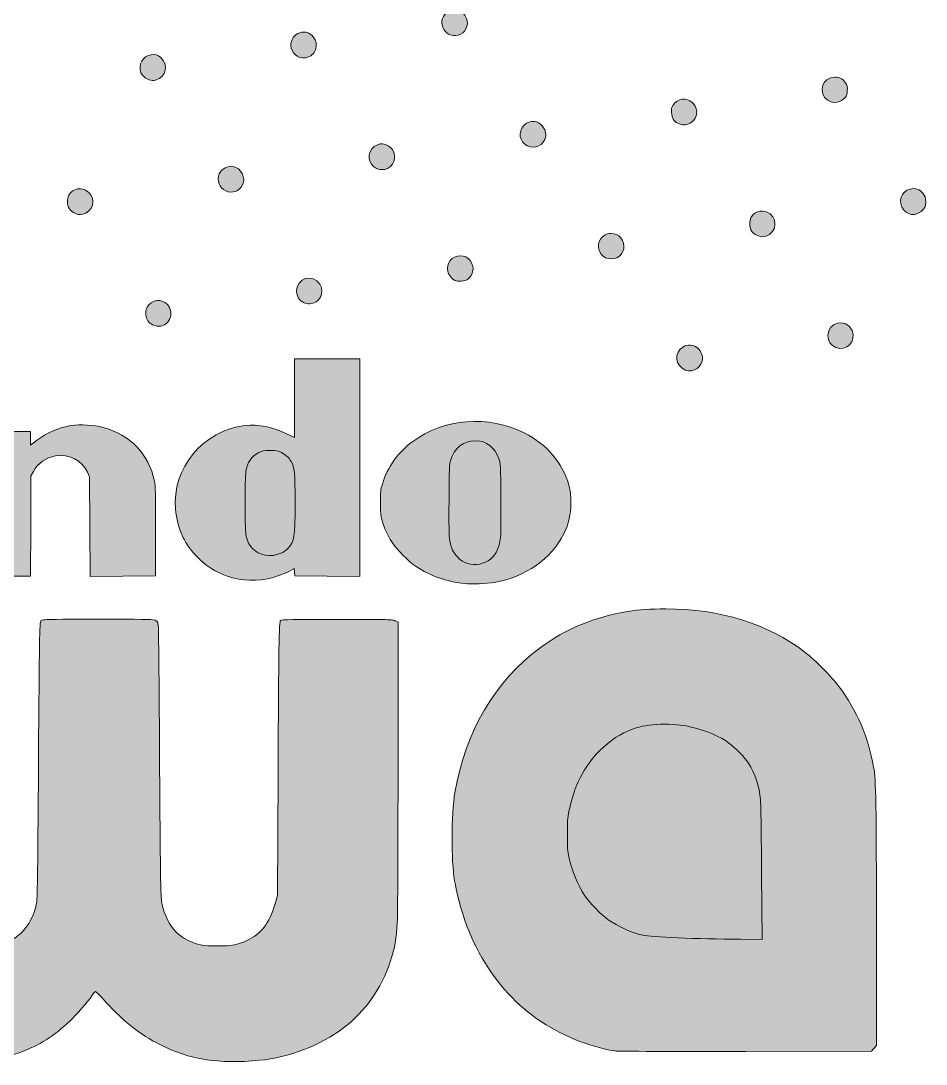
# Model space of a CAD drawing. Extents: x 0 to 500, y 2 to 498.
# Drawn here: x 238.8 to 355.6, y 228.5 to 363.2 of the extents above; entities that cross this region are included whole.
import ezdxf

# ---------------------------------------------------------------- set-up
doc = ezdxf.new("R2010")
doc.units = 0
doc.header["$MEASUREMENT"] = 0
doc.layers.add('LAYER_1', color=7, linetype='Continuous', lineweight=0)

# ---------------------------------------------------------------- blocks, each defined once
blk = doc.blocks.new('Block_0')
at = {"layer": 'LAYER_1', "true_color": 0x000000, "transparency": 33554687}
h = blk.add_hatch(color=18, dxfattribs=at)
h.dxf.hatch_style = 2
edge = h.paths.add_edge_path()
edge.add_spline(control_points=[(294.74, 364.62), (293.99, 364.62), (293.25, 363.98), (293.11, 363.2), (292.98, 362.45), (293.51, 361.56), (294.21, 361.36), (295.16, 361.08), (296.04, 361.53), (296.34, 362.44), (296.66, 363.42), (295.78, 364.62), (294.74, 364.62)], knot_values=[0, 0, 0, 0, 1, 1, 1, 2, 2, 2, 3, 3, 3, 4, 4, 4, 4], degree=3, periodic=0)
h = blk.add_hatch(color=18, dxfattribs=at)
h.dxf.hatch_style = 2
edge = h.paths.add_edge_path()
edge.add_spline(control_points=[(276.89, 360.03), (276.89, 360.53), (276.73, 360.91), (276.34, 361.27), (275.03, 362.51), (273.02, 360.99), (273.77, 359.33), (273.96, 358.93), (274.28, 358.64), (274.77, 358.46), (275.16, 358.32), (275.82, 358.41), (276.18, 358.66), (276.61, 358.95), (276.89, 359.49), (276.89, 360.03)], knot_values=[0, 0, 0, 0, 1, 1, 1, 2, 2, 2, 3, 3, 3, 4, 4, 4, 5, 5, 5, 5], degree=3, periodic=0)
h = blk.add_hatch(color=18, dxfattribs=at)
h.dxf.hatch_style = 2
edge = h.paths.add_edge_path()
edge.add_spline(control_points=[(256.81, 358.42), (256.41, 358.78), (256.14, 358.86), (255.58, 358.8), (254.49, 358.68), (253.83, 357.49), (254.26, 356.45), (254.4, 356.11), (254.86, 355.72), (255.3, 355.57), (255.67, 355.44), (255.79, 355.44), (256.21, 355.55), (257.5, 355.91), (257.83, 357.53), (256.81, 358.42)], knot_values=[0, 0, 0, 0, 1, 1, 1, 2, 2, 2, 3, 3, 3, 4, 4, 4, 5, 5, 5, 5], degree=3, periodic=0)
h = blk.add_hatch(color=18, dxfattribs=at)
h.dxf.hatch_style = 2
edge = h.paths.add_edge_path()
edge.add_spline(control_points=[(345.44, 354.18), (345.47, 354.68), (345.44, 354.8), (345.2, 355.18), (344.87, 355.69), (344.44, 355.92), (343.81, 355.92), (342.2, 355.91), (341.57, 353.77), (342.92, 352.92), (343.67, 352.44), (344.64, 352.6), (345.16, 353.28), (345.35, 353.53), (345.42, 353.74), (345.44, 354.18)], knot_values=[0, 0, 0, 0, 1, 1, 1, 2, 2, 2, 3, 3, 3, 4, 4, 4, 5, 5, 5, 5], degree=3, periodic=0)
h = blk.add_hatch(color=18, dxfattribs=at)
h.dxf.hatch_style = 2
edge = h.paths.add_edge_path()
edge.add_spline(control_points=[(325.43, 352.61), (324.66, 353.33), (323.55, 353.17), (322.93, 352.26), (322.74, 351.99), (322.71, 351.85), (322.74, 351.33), (322.78, 350.62), (323.01, 350.22), (323.55, 349.94), (324.36, 349.51), (325.42, 349.83), (325.8, 350.62), (326.15, 351.34), (326.02, 352.06), (325.43, 352.61)], knot_values=[0, 0, 0, 0, 1, 1, 1, 2, 2, 2, 3, 3, 3, 4, 4, 4, 5, 5, 5, 5], degree=3, periodic=0)
h = blk.add_hatch(color=18, dxfattribs=at)
h.dxf.hatch_style = 2
edge = h.paths.add_edge_path()
edge.add_spline(control_points=[(305.31, 350.11), (304.73, 350.29), (304.11, 350.11), (303.69, 349.65), (302.9, 348.78), (303.09, 347.57), (304.1, 347.05), (305.11, 346.53), (306.29, 347.11), (306.5, 348.22), (306.64, 348.95), (306.05, 349.89), (305.31, 350.11)], knot_values=[0, 0, 0, 0, 1, 1, 1, 2, 2, 2, 3, 3, 3, 4, 4, 4, 4], degree=3, periodic=0)
h = blk.add_hatch(color=18, dxfattribs=at)
h.dxf.hatch_style = 2
edge = h.paths.add_edge_path()
edge.add_spline(control_points=[(286.1, 344.12), (287.17, 344.61), (287.34, 346.1), (286.41, 346.88), (285.79, 347.4), (285.04, 347.42), (284.38, 346.94), (283.38, 346.22), (283.54, 344.64), (284.67, 344.12), (284.67, 344.12), (284.67, 344.12), (284.67, 344.12), (285.16, 343.9), (285.61, 343.9), (286.1, 344.12)], knot_values=[0, 0, 0, 0, 1, 1, 1, 2, 2, 2, 3, 3, 3, 4, 4, 4, 5, 5, 5, 5], degree=3, periodic=0)
h = blk.add_hatch(color=18, dxfattribs=at)
h.dxf.hatch_style = 2
edge = h.paths.add_edge_path()
edge.add_spline(control_points=[(266.14, 344.37), (265.48, 344.5), (264.63, 344.04), (264.37, 343.41), (264, 342.54), (264.36, 341.62), (265.22, 341.22), (266.05, 340.84), (266.94, 341.16), (267.38, 342), (267.85, 342.89), (267.17, 344.18), (266.14, 344.37)], knot_values=[0, 0, 0, 0, 1, 1, 1, 2, 2, 2, 3, 3, 3, 4, 4, 4, 4], degree=3, periodic=0)
h = blk.add_hatch(color=18, dxfattribs=at)
h.dxf.hatch_style = 2
edge = h.paths.add_edge_path()
edge.add_spline(control_points=[(247.11, 341.31), (246.58, 341.58), (245.96, 341.55), (245.45, 341.21), (245, 340.91), (244.77, 340.46), (244.77, 339.83), (244.77, 339.1), (245.11, 338.59), (245.8, 338.29), (246.26, 338.09), (246.63, 338.11), (247.12, 338.35), (248.35, 338.97), (248.34, 340.67), (247.11, 341.31)], knot_values=[0, 0, 0, 0, 1, 1, 1, 2, 2, 2, 3, 3, 3, 4, 4, 4, 5, 5, 5, 5], degree=3, periodic=0)
h = blk.add_hatch(color=18, dxfattribs=at)
h.dxf.hatch_style = 2
edge = h.paths.add_edge_path()
edge.add_spline(control_points=[(355.43, 339.08), (355.59, 339.39), (355.61, 340.08), (355.47, 340.45), (355.24, 341.05), (354.6, 341.51), (353.99, 341.51), (352.72, 341.51), (351.94, 340.28), (352.47, 339.12), (352.65, 338.71), (352.99, 338.42), (353.46, 338.26), (353.83, 338.13), (353.96, 338.12), (354.37, 338.24), (354.79, 338.35), (355.24, 338.72), (355.43, 339.08)], knot_values=[0, 0, 0, 0, 1, 1, 1, 2, 2, 2, 3, 3, 3, 4, 4, 4, 5, 5, 5, 6, 6, 6, 6], degree=3, periodic=0)
h = blk.add_hatch(color=18, dxfattribs=at)
h.dxf.hatch_style = 2
edge = h.paths.add_edge_path()
edge.add_spline(control_points=[(334.47, 338.61), (333.56, 338.61), (332.91, 338.02), (332.85, 337.12), (332.78, 336.2), (333.25, 335.54), (334.1, 335.35), (334.58, 335.24), (334.95, 335.31), (335.38, 335.58), (336.71, 336.43), (336.06, 338.61), (334.47, 338.61)], knot_values=[0, 0, 0, 0, 1, 1, 1, 2, 2, 2, 3, 3, 3, 4, 4, 4, 4], degree=3, periodic=0)
h = blk.add_hatch(color=18, dxfattribs=at)
h.dxf.hatch_style = 2
edge = h.paths.add_edge_path()
edge.add_spline(control_points=[(316.2, 335.15), (315.86, 335.55), (315.51, 335.71), (314.93, 335.71), (314.35, 335.71), (313.92, 335.48), (313.59, 334.98), (313.04, 334.17), (313.34, 333.03), (314.23, 332.59), (314.61, 332.4), (315.35, 332.39), (315.7, 332.57), (316.67, 333.07), (316.91, 334.31), (316.2, 335.15)], knot_values=[0, 0, 0, 0, 1, 1, 1, 2, 2, 2, 3, 3, 3, 4, 4, 4, 5, 5, 5, 5], degree=3, periodic=0)
h = blk.add_hatch(color=18, dxfattribs=at)
h.dxf.hatch_style = 2
edge = h.paths.add_edge_path()
edge.add_spline(control_points=[(296.74, 332.22), (296.44, 332.63), (296.02, 332.83), (295.49, 332.83), (294.4, 332.83), (293.64, 331.89), (293.85, 330.8), (293.92, 330.41), (294.39, 329.84), (294.79, 329.66), (295.19, 329.48), (296.08, 329.54), (296.4, 329.78), (297.21, 330.38), (297.36, 331.41), (296.74, 332.22)], knot_values=[0, 0, 0, 0, 1, 1, 1, 2, 2, 2, 3, 3, 3, 4, 4, 4, 5, 5, 5, 5], degree=3, periodic=0)
h = blk.add_hatch(color=18, dxfattribs=at)
h.dxf.hatch_style = 2
edge = h.paths.add_edge_path()
edge.add_spline(control_points=[(277.34, 329.18), (276.44, 330.61), (274.34, 329.96), (274.34, 328.25), (274.35, 327.59), (274.69, 327.07), (275.33, 326.77), (275.48, 326.7), (275.79, 326.64), (276.01, 326.64), (277.3, 326.62), (278.06, 328.06), (277.34, 329.18)], knot_values=[0, 0, 0, 0, 1, 1, 1, 2, 2, 2, 3, 3, 3, 4, 4, 4, 4], degree=3, periodic=0)
h = blk.add_hatch(color=18, dxfattribs=at)
h.dxf.hatch_style = 2
edge = h.paths.add_edge_path()
edge.add_spline(control_points=[(255.26, 326.48), (254.92, 326.09), (254.85, 325.84), (254.9, 325.19), (254.95, 324.58), (255.21, 324.19), (255.75, 323.93), (257.21, 323.2), (258.67, 324.66), (257.96, 326.14), (257.44, 327.2), (256.05, 327.38), (255.26, 326.48)], knot_values=[0, 0, 0, 0, 1, 1, 1, 2, 2, 2, 3, 3, 3, 4, 4, 4, 4], degree=3, periodic=0)
h = blk.add_hatch(color=18, dxfattribs=at)
h.dxf.hatch_style = 2
edge = h.paths.add_edge_path()
edge.add_spline(control_points=[(342.94, 322.53), (342.94, 321.79), (343.27, 321.28), (343.97, 320.98), (345.31, 320.4), (346.65, 321.82), (346.05, 323.19), (345.32, 324.84), (342.94, 324.33), (342.94, 322.53)], knot_values=[0, 0, 0, 0, 1, 1, 1, 2, 2, 2, 3, 3, 3, 3], degree=3, periodic=0)
h = blk.add_hatch(color=18, dxfattribs=at)
h.dxf.hatch_style = 2
edge = h.paths.add_edge_path()
edge.add_spline(control_points=[(326.03, 320.99), (325.56, 321.35), (324.79, 321.39), (324.27, 321.09), (323.02, 320.36), (323.18, 318.57), (324.56, 318.06), (325.57, 317.69), (326.75, 318.52), (326.75, 319.61), (326.75, 320.06), (326.41, 320.7), (326.03, 320.99)], knot_values=[0, 0, 0, 0, 1, 1, 1, 2, 2, 2, 3, 3, 3, 4, 4, 4, 4], degree=3, periodic=0)
at = {"layer": 'LAYER_1'}
for points, knots in [([(294.74, 364.62), (293.99, 364.62), (293.25, 363.98), (293.11, 363.2), (292.98, 362.45), (293.51, 361.56), (294.21, 361.36), (295.16, 361.08), (296.04, 361.53), (296.34, 362.44), (296.66, 363.42), (295.78, 364.62), (294.74, 364.62)], [0, 0, 0, 0, 1, 1, 1, 2, 2, 2, 3, 3, 3, 4, 4, 4, 4]), ([(276.89, 360.03), (276.89, 360.53), (276.73, 360.91), (276.34, 361.27), (275.03, 362.51), (273.02, 360.99), (273.77, 359.33), (273.96, 358.93), (274.28, 358.64), (274.77, 358.46), (275.16, 358.32), (275.82, 358.41), (276.18, 358.66), (276.61, 358.95), (276.89, 359.49), (276.89, 360.03)], [0, 0, 0, 0, 1, 1, 1, 2, 2, 2, 3, 3, 3, 4, 4, 4, 5, 5, 5, 5]), ([(256.81, 358.42), (256.41, 358.78), (256.14, 358.86), (255.58, 358.8), (254.49, 358.68), (253.83, 357.49), (254.26, 356.45), (254.4, 356.11), (254.86, 355.72), (255.3, 355.57), (255.67, 355.44), (255.79, 355.44), (256.21, 355.55), (257.5, 355.91), (257.83, 357.53), (256.81, 358.42)], [0, 0, 0, 0, 1, 1, 1, 2, 2, 2, 3, 3, 3, 4, 4, 4, 5, 5, 5, 5]), ([(345.44, 354.18), (345.47, 354.68), (345.44, 354.8), (345.2, 355.18), (344.87, 355.69), (344.44, 355.92), (343.81, 355.92), (342.2, 355.91), (341.57, 353.77), (342.92, 352.92), (343.67, 352.44), (344.64, 352.6), (345.16, 353.28), (345.35, 353.53), (345.42, 353.74), (345.44, 354.18)], [0, 0, 0, 0, 1, 1, 1, 2, 2, 2, 3, 3, 3, 4, 4, 4, 5, 5, 5, 5]), ([(325.43, 352.61), (324.66, 353.33), (323.55, 353.17), (322.93, 352.26), (322.74, 351.99), (322.71, 351.85), (322.74, 351.33), (322.78, 350.62), (323.01, 350.22), (323.55, 349.94), (324.36, 349.51), (325.42, 349.83), (325.8, 350.62), (326.15, 351.34), (326.02, 352.06), (325.43, 352.61)], [0, 0, 0, 0, 1, 1, 1, 2, 2, 2, 3, 3, 3, 4, 4, 4, 5, 5, 5, 5]), ([(305.31, 350.11), (304.73, 350.29), (304.11, 350.11), (303.69, 349.65), (302.9, 348.78), (303.09, 347.57), (304.1, 347.05), (305.11, 346.53), (306.29, 347.11), (306.5, 348.22), (306.64, 348.95), (306.05, 349.89), (305.31, 350.11)], [0, 0, 0, 0, 1, 1, 1, 2, 2, 2, 3, 3, 3, 4, 4, 4, 4]), ([(286.1, 344.12), (287.17, 344.61), (287.34, 346.1), (286.41, 346.88), (285.79, 347.4), (285.04, 347.42), (284.38, 346.94), (283.38, 346.22), (283.54, 344.64), (284.67, 344.12), (284.67, 344.12), (284.67, 344.12), (284.67, 344.12), (285.16, 343.9), (285.61, 343.9), (286.1, 344.12)], [0, 0, 0, 0, 1, 1, 1, 2, 2, 2, 3, 3, 3, 4, 4, 4, 5, 5, 5, 5]), ([(266.14, 344.37), (265.48, 344.5), (264.63, 344.04), (264.37, 343.41), (264, 342.54), (264.36, 341.62), (265.22, 341.22), (266.05, 340.84), (266.94, 341.16), (267.38, 342), (267.85, 342.89), (267.17, 344.18), (266.14, 344.37)], [0, 0, 0, 0, 1, 1, 1, 2, 2, 2, 3, 3, 3, 4, 4, 4, 4]), ([(247.11, 341.31), (246.58, 341.58), (245.96, 341.55), (245.45, 341.21), (245, 340.91), (244.77, 340.46), (244.77, 339.83), (244.77, 339.1), (245.11, 338.59), (245.8, 338.29), (246.26, 338.09), (246.63, 338.11), (247.12, 338.35), (248.35, 338.97), (248.34, 340.67), (247.11, 341.31)], [0, 0, 0, 0, 1, 1, 1, 2, 2, 2, 3, 3, 3, 4, 4, 4, 5, 5, 5, 5]), ([(355.43, 339.08), (355.59, 339.39), (355.61, 340.08), (355.47, 340.45), (355.24, 341.05), (354.6, 341.51), (353.99, 341.51), (352.72, 341.51), (351.94, 340.28), (352.47, 339.12), (352.65, 338.71), (352.99, 338.42), (353.46, 338.26), (353.83, 338.13), (353.96, 338.12), (354.37, 338.24), (354.79, 338.35), (355.24, 338.72), (355.43, 339.08)], [0, 0, 0, 0, 1, 1, 1, 2, 2, 2, 3, 3, 3, 4, 4, 4, 5, 5, 5, 6, 6, 6, 6]), ([(334.47, 338.61), (333.56, 338.61), (332.91, 338.02), (332.85, 337.12), (332.78, 336.2), (333.25, 335.54), (334.1, 335.35), (334.58, 335.24), (334.95, 335.31), (335.38, 335.58), (336.71, 336.43), (336.06, 338.61), (334.47, 338.61)], [0, 0, 0, 0, 1, 1, 1, 2, 2, 2, 3, 3, 3, 4, 4, 4, 4]), ([(316.2, 335.15), (315.86, 335.55), (315.51, 335.71), (314.93, 335.71), (314.35, 335.71), (313.92, 335.48), (313.59, 334.98), (313.04, 334.17), (313.34, 333.03), (314.23, 332.59), (314.61, 332.4), (315.35, 332.39), (315.7, 332.57), (316.67, 333.07), (316.91, 334.31), (316.2, 335.15)], [0, 0, 0, 0, 1, 1, 1, 2, 2, 2, 3, 3, 3, 4, 4, 4, 5, 5, 5, 5]), ([(296.74, 332.22), (296.44, 332.63), (296.02, 332.83), (295.49, 332.83), (294.4, 332.83), (293.64, 331.89), (293.85, 330.8), (293.92, 330.41), (294.39, 329.84), (294.79, 329.66), (295.19, 329.48), (296.08, 329.54), (296.4, 329.78), (297.21, 330.38), (297.36, 331.41), (296.74, 332.22)], [0, 0, 0, 0, 1, 1, 1, 2, 2, 2, 3, 3, 3, 4, 4, 4, 5, 5, 5, 5]), ([(277.34, 329.18), (276.44, 330.61), (274.34, 329.96), (274.34, 328.25), (274.35, 327.59), (274.69, 327.07), (275.33, 326.77), (275.48, 326.7), (275.79, 326.64), (276.01, 326.64), (277.3, 326.62), (278.06, 328.06), (277.34, 329.18)], [0, 0, 0, 0, 1, 1, 1, 2, 2, 2, 3, 3, 3, 4, 4, 4, 4]), ([(255.26, 326.48), (254.92, 326.09), (254.85, 325.84), (254.9, 325.19), (254.95, 324.58), (255.21, 324.19), (255.75, 323.93), (257.21, 323.2), (258.67, 324.66), (257.96, 326.14), (257.44, 327.2), (256.05, 327.38), (255.26, 326.48)], [0, 0, 0, 0, 1, 1, 1, 2, 2, 2, 3, 3, 3, 4, 4, 4, 4]), ([(342.94, 322.53), (342.94, 321.79), (343.27, 321.28), (343.97, 320.98), (345.31, 320.4), (346.65, 321.82), (346.05, 323.19), (345.32, 324.84), (342.94, 324.33), (342.94, 322.53)], [0, 0, 0, 0, 1, 1, 1, 2, 2, 2, 3, 3, 3, 3]), ([(326.03, 320.99), (325.56, 321.35), (324.79, 321.39), (324.27, 321.09), (323.02, 320.36), (323.18, 318.57), (324.56, 318.06), (325.57, 317.69), (326.75, 318.52), (326.75, 319.61), (326.75, 320.06), (326.41, 320.7), (326.03, 320.99)], [0, 0, 0, 0, 1, 1, 1, 2, 2, 2, 3, 3, 3, 4, 4, 4, 4])]:
    blk.add_open_spline(points, degree=3, knots=knots, dxfattribs=at)

msp = doc.modelspace()

# ---------------------------------------------------------------- hatches: boundary and pattern name
at = {"layer": 'LAYER_1', "true_color": 0x000000, "transparency": 33554687}
h = msp.add_hatch(color=18, dxfattribs=at)
h.dxf.hatch_style = 2
edge = h.paths.add_edge_path()
edge.add_spline(control_points=[(267.58, 290.98), (265.1, 291.26), (263.04, 292.31), (261.26, 294.21), (259.76, 295.82), (258.96, 297.68), (258.72, 300.11), (258.2, 305.35), (262.35, 310.36), (267.67, 310.9), (269.47, 311.09), (271.23, 310.74), (273.06, 309.85), (273.06, 309.85), (274.06, 309.36), (274.06, 309.36), (274.06, 309.36), (274.06, 314.44), (274.06, 314.44), (274.06, 314.44), (274.06, 319.52), (274.06, 319.52), (274.06, 319.52), (278.27, 319.52), (278.27, 319.52), (278.27, 319.52), (282.49, 319.52), (282.49, 319.52), (282.49, 319.52), (282.49, 305.48), (282.49, 305.48), (282.49, 305.48), (282.49, 291.44), (282.49, 291.44), (282.49, 291.44), (278.3, 291.47), (278.3, 291.47), (278.3, 291.47), (274.11, 291.49), (274.11, 291.49), (274.11, 291.49), (274.08, 291.97), (274.08, 291.97), (274.08, 291.97), (274.05, 292.45), (274.05, 292.45), (274.05, 292.45), (273.45, 292.13), (273.45, 292.13), (271.71, 291.21), (269.48, 290.77), (267.58, 290.98)], knot_values=[0, 0, 0, 0, 1, 1, 1, 2, 2, 2, 3, 3, 3, 4, 4, 4, 5, 5, 5, 6, 6, 6, 7, 7, 7, 8, 8, 8, 9, 9, 9, 10, 10, 10, 11, 11, 11, 12, 12, 12, 13, 13, 13, 14, 14, 14, 15, 15, 15, 16, 16, 16, 17, 17, 17, 17], degree=3, periodic=0)
h = msp.add_hatch(color=18, dxfattribs=at)
h.dxf.hatch_style = 2
edge = h.paths.add_edge_path()
edge.add_spline(control_points=[(308.83, 296.91), (309.5, 298.28), (309.74, 299.37), (309.74, 300.94), (309.74, 302.06), (309.7, 302.39), (309.5, 303.18), (308.74, 306.05), (306.66, 308.5), (303.73, 309.97), (299.13, 312.28), (293.33, 311.83), (289.34, 308.86), (287.38, 307.4), (286.11, 305.62), (285.42, 303.36), (285.19, 302.61), (285.17, 302.4), (285.17, 300.99), (285.16, 299.7), (285.2, 299.33), (285.36, 298.73), (285.66, 297.67), (286.08, 296.72), (286.62, 295.88), (287.22, 294.96), (288.86, 293.31), (289.76, 292.72), (291.62, 291.5), (293.73, 290.76), (296.01, 290.51), (296.99, 290.41), (298.8, 290.48), (299.9, 290.66), (303.82, 291.32), (307.29, 293.74), (308.83, 296.91)], knot_values=[0, 0, 0, 0, 1, 1, 1, 2, 2, 2, 3, 3, 3, 4, 4, 4, 5, 5, 5, 6, 6, 6, 7, 7, 7, 8, 8, 8, 9, 9, 9, 10, 10, 10, 11, 11, 11, 12, 12, 12, 12], degree=3, periodic=0)
h = msp.add_hatch(color=18, dxfattribs=at)
h.dxf.hatch_style = 2
edge = h.paths.add_edge_path()
edge.add_spline(control_points=[(235.8, 291.45), (233.5, 291.45), (231.58, 291.47), (231.55, 291.51), (231.55, 291.51), (231.55, 291.51), (231.55, 291.51), (231.51, 291.54), (231.49, 295.75), (231.49, 300.87), (231.49, 300.87), (231.49, 310.16), (231.49, 310.16), (231.49, 310.16), (235.74, 310.16), (235.74, 310.16), (235.74, 310.16), (240, 310.16), (240, 310.16), (240, 310.16), (240, 309.28), (240, 309.28), (240, 309.28), (240, 308.4), (240, 308.4), (240, 308.4), (240.77, 308.98), (240.77, 308.98), (242.13, 309.99), (243.66, 310.65), (245.26, 310.91), (246.37, 311.09), (248.26, 310.99), (249.35, 310.68), (252.92, 309.69), (255.26, 307.24), (255.99, 303.75), (256.12, 303.1), (256.14, 302.25), (256.14, 297.25), (256.14, 297.25), (256.14, 291.49), (256.14, 291.49), (256.14, 291.49), (251.91, 291.47), (251.91, 291.47), (251.91, 291.47), (247.68, 291.44), (247.68, 291.44), (247.68, 291.44), (247.65, 297.88), (247.65, 297.88), (247.65, 297.88), (247.63, 304.31), (247.63, 304.31), (247.63, 304.31), (247.37, 304.88), (247.37, 304.88), (246.65, 306.4), (244.9, 307.3), (243.23, 306.99), (241.97, 306.76), (240.93, 306.03), (240.37, 304.99), (240.37, 304.99), (240.05, 304.41), (240.05, 304.41), (240.05, 304.41), (240.02, 297.93), (240.02, 297.93), (240.02, 297.93), (240, 291.45), (240, 291.45), (240, 291.45), (235.8, 291.45), (235.8, 291.45)], knot_values=[0, 0, 0, 0, 1, 1, 1, 2, 2, 2, 3, 3, 3, 4, 4, 4, 5, 5, 5, 6, 6, 6, 7, 7, 7, 8, 8, 8, 9, 9, 9, 10, 10, 10, 11, 11, 11, 12, 12, 12, 13, 13, 13, 14, 14, 14, 15, 15, 15, 16, 16, 16, 17, 17, 17, 18, 18, 18, 19, 19, 19, 20, 20, 20, 21, 21, 21, 22, 22, 22, 23, 23, 23, 24, 24, 24, 25, 25, 25, 25], degree=3, periodic=0)
h = msp.add_hatch(color=18, dxfattribs=at)
h.dxf.hatch_style = 2
edge = h.paths.add_edge_path()
edge.add_spline(control_points=[(294.38, 295.06), (294.02, 296.02), (293.98, 296.67), (294.02, 301.39), (294.05, 305.15), (294.08, 305.99), (294.21, 306.4), (294.69, 308.03), (295.85, 308.95), (297.42, 308.95), (298.84, 308.95), (299.92, 308.11), (300.47, 306.6), (300.68, 306.01), (300.69, 305.93), (300.71, 301.32), (300.74, 297.36), (300.72, 296.53), (300.6, 295.94), (300.32, 294.61), (299.68, 293.7), (298.72, 293.26), (297.79, 292.83), (296.57, 292.89), (295.75, 293.4), (295.22, 293.72), (294.59, 294.49), (294.38, 295.06)], knot_values=[0, 0, 0, 0, 1, 1, 1, 2, 2, 2, 3, 3, 3, 4, 4, 4, 5, 5, 5, 6, 6, 6, 7, 7, 7, 8, 8, 8, 9, 9, 9, 9], degree=3, periodic=0)
h = msp.add_hatch(color=18, dxfattribs=at)
h.dxf.hatch_style = 2
edge = h.paths.add_edge_path()
edge.add_spline(control_points=[(268.63, 295.06), (268.16, 295.58), (267.93, 296.08), (267.8, 296.87), (267.67, 297.65), (267.67, 304.09), (267.8, 304.96), (267.97, 306.16), (268.51, 306.95), (269.46, 307.42), (269.94, 307.65), (270.09, 307.68), (270.93, 307.68), (271.77, 307.68), (271.92, 307.65), (272.38, 307.42), (273, 307.1), (273.35, 306.78), (273.65, 306.27), (274.1, 305.52), (274.15, 304.9), (274.15, 300.94), (274.15, 296.39), (274.09, 296.01), (273.21, 295.05), (273, 294.82), (272.62, 294.55), (272.31, 294.42), (272.31, 294.42), (272.31, 294.42), (272.31, 294.42), (271.01, 293.84), (269.52, 294.11), (268.63, 295.06)], knot_values=[0, 0, 0, 0, 1, 1, 1, 2, 2, 2, 3, 3, 3, 4, 4, 4, 5, 5, 5, 6, 6, 6, 7, 7, 7, 8, 8, 8, 9, 9, 9, 10, 10, 10, 11, 11, 11, 11], degree=3, periodic=0)
h = msp.add_hatch(color=18, dxfattribs=at)
h.dxf.hatch_style = 2
edge = h.paths.add_edge_path()
edge.add_spline(control_points=[(332.29, 230.09), (323.35, 230.08), (315.75, 230.11), (315.41, 230.15), (315.41, 230.15), (315.41, 230.15), (315.41, 230.15), (314.55, 230.26), (312.44, 230.84), (311.04, 231.35), (303.77, 234), (298.38, 239.81), (295.83, 247.73), (295.4, 249.06), (294.99, 250.74), (294.74, 252.13), (294.29, 254.73), (294.32, 260.72), (294.79, 263.52), (296.12, 271.36), (299.97, 277.91), (305.77, 282.22), (309.01, 284.62), (312.92, 286.24), (317.06, 286.9), (318.69, 287.16), (319.9, 287.24), (322.02, 287.24), (329.06, 287.23), (335.1, 285.35), (339.97, 281.65), (341.29, 280.65), (343.38, 278.53), (344.39, 277.18), (346.67, 274.13), (348.15, 270.68), (348.83, 266.82), (349.14, 265.09), (349.19, 262.18), (349.2, 245.55), (349.2, 245.55), (349.2, 230.86), (349.2, 230.86), (349.2, 230.86), (348.87, 230.48), (348.87, 230.48), (348.87, 230.48), (348.54, 230.11), (348.54, 230.11), (348.54, 230.11), (332.29, 230.09), (332.29, 230.09)], knot_values=[0, 0, 0, 0, 1, 1, 1, 2, 2, 2, 3, 3, 3, 4, 4, 4, 5, 5, 5, 6, 6, 6, 7, 7, 7, 8, 8, 8, 9, 9, 9, 10, 10, 10, 11, 11, 11, 12, 12, 12, 13, 13, 13, 14, 14, 14, 15, 15, 15, 16, 16, 16, 17, 17, 17, 17], degree=3, periodic=0)
h = msp.add_hatch(color=18, dxfattribs=at)
h.dxf.hatch_style = 2
edge = h.paths.add_edge_path()
edge.add_spline(control_points=[(287.44, 267.04), (287.44, 256.35), (287.4, 247.78), (287.35, 246.74), (287.24, 244.62), (287.06, 243.58), (286.42, 241.67), (285.27, 238.19), (283.24, 235.3), (280.4, 233.13), (277.48, 230.9), (273.32, 229.3), (269.53, 228.95), (264.21, 228.45), (260.55, 229.03), (256.69, 230.98), (254.14, 232.27), (252.03, 233.93), (249.72, 236.47), (249.04, 237.22), (248.44, 237.83), (248.38, 237.83), (248.32, 237.83), (248.2, 237.69), (248.1, 237.53), (247.76, 236.95), (246.43, 235.37), (245.44, 234.39), (243.39, 232.33), (241.55, 231.1), (239.07, 230.12), (237.77, 229.62), (235.6, 229.07), (234.39, 228.94), (233.07, 228.81), (230.09, 228.75), (228.91, 228.84), (228.91, 228.84), (228.91, 228.84), (228.91, 228.84), (224.01, 229.22), (219.34, 231.17), (216.05, 234.23), (213.78, 236.35), (212.26, 238.73), (211.27, 241.76), (210.39, 244.44), (210.43, 243.97), (210.33, 252.57), (210.28, 256.73), (210.25, 265.86), (210.26, 272.85), (210.29, 284.89), (210.3, 285.55), (210.46, 285.71), (210.62, 285.87), (211.05, 285.88), (218.01, 285.88), (223.94, 285.88), (225.42, 285.86), (225.52, 285.76), (225.69, 285.59), (225.75, 280), (225.77, 264.87), (225.78, 252.69), (225.83, 250.58), (226.1, 249.43), (226.83, 246.29), (228.54, 244.53), (231.5, 243.85), (232.55, 243.6), (235.02, 243.63), (236.02, 243.9), (238.24, 244.49), (239.67, 245.85), (240.5, 248.17), (240.71, 248.75), (240.78, 249.18), (240.85, 250.13), (240.89, 250.8), (240.98, 258.74), (241.03, 267.77), (241.13, 283.21), (241.17, 285.53), (241.34, 285.7), (241.37, 285.74), (241.6, 285.8), (241.85, 285.84), (242.43, 285.94), (255.17, 285.94), (255.75, 285.84), (256.32, 285.75), (256.39, 285.67), (256.49, 285.06), (256.53, 284.79), (256.6, 277.75), (256.65, 269.41), (256.7, 261.07), (256.77, 253.19), (256.8, 251.89), (256.86, 249.12), (256.96, 248.6), (257.7, 247.1), (258.34, 245.79), (259.1, 245.03), (260.34, 244.43), (261.59, 243.82), (262.11, 243.73), (264.15, 243.72), (266.08, 243.72), (266.67, 243.83), (267.93, 244.41), (269.79, 245.28), (270.79, 246.59), (271.57, 249.15), (271.57, 249.15), (271.89, 250.23), (271.89, 250.23), (271.89, 250.23), (271.96, 265.85), (271.96, 265.85), (272.03, 282.32), (272.08, 285.57), (272.27, 285.76), (272.36, 285.85), (274, 285.88), (279.57, 285.88), (286.38, 285.88), (286.76, 285.87), (287.09, 285.7), (287.09, 285.7), (287.45, 285.53), (287.45, 285.53), (287.45, 285.53), (287.44, 267.04), (287.44, 267.04)], knot_values=[0, 0, 0, 0, 1, 1, 1, 2, 2, 2, 3, 3, 3, 4, 4, 4, 5, 5, 5, 6, 6, 6, 7, 7, 7, 8, 8, 8, 9, 9, 9, 10, 10, 10, 11, 11, 11, 12, 12, 12, 13, 13, 13, 14, 14, 14, 15, 15, 15, 16, 16, 16, 17, 17, 17, 18, 18, 18, 19, 19, 19, 20, 20, 20, 21, 21, 21, 22, 22, 22, 23, 23, 23, 24, 24, 24, 25, 25, 25, 26, 26, 26, 27, 27, 27, 28, 28, 28, 29, 29, 29, 30, 30, 30, 31, 31, 31, 32, 32, 32, 33, 33, 33, 34, 34, 34, 35, 35, 35, 36, 36, 36, 37, 37, 37, 38, 38, 38, 39, 39, 39, 40, 40, 40, 41, 41, 41, 42, 42, 42, 43, 43, 43, 44, 44, 44, 45, 45, 45, 45], degree=3, periodic=0)
h = msp.add_hatch(color=18, dxfattribs=at)
h.dxf.hatch_style = 2
edge = h.paths.add_edge_path()
edge.add_spline(control_points=[(319.03, 245.1), (317.65, 245.41), (315.81, 246.24), (314.58, 247.1), (313.62, 247.77), (312.21, 249.22), (311.56, 250.19), (310.61, 251.63), (309.92, 253.3), (309.51, 255.18), (309.33, 255.98), (309.3, 256.42), (309.3, 258.09), (309.3, 259.77), (309.33, 260.2), (309.51, 261.13), (310.17, 264.41), (311.44, 266.9), (313.5, 268.95), (314.86, 270.3), (316.1, 271.11), (317.8, 271.75), (319.65, 272.44), (322.88, 272.55), (325.3, 271.98), (327.2, 271.54), (329.06, 270.75), (330.15, 269.92), (331.03, 269.25), (332.19, 268.06), (332.69, 267.3), (333.52, 266.06), (334.08, 264.33), (334.23, 262.58), (334.28, 262.01), (334.34, 257.73), (334.38, 253.06), (334.38, 253.06), (334.45, 244.56), (334.45, 244.56), (334.45, 244.56), (331.7, 244.58), (331.7, 244.58), (325.95, 244.61), (320.12, 244.85), (319.03, 245.1)], knot_values=[0, 0, 0, 0, 1, 1, 1, 2, 2, 2, 3, 3, 3, 4, 4, 4, 5, 5, 5, 6, 6, 6, 7, 7, 7, 8, 8, 8, 9, 9, 9, 10, 10, 10, 11, 11, 11, 12, 12, 12, 13, 13, 13, 14, 14, 14, 15, 15, 15, 15], degree=3, periodic=0)

# ---------------------------------------------------------------- linework, layer by layer
at = {"layer": 'LAYER_1'}
msp.add_lwpolyline([(298.72, 293.26)], dxfattribs=at)
for points, knots in [([(267.58, 290.98), (265.1, 291.26), (263.04, 292.31), (261.26, 294.21), (259.76, 295.82), (258.96, 297.68), (258.72, 300.11), (258.2, 305.35), (262.35, 310.36), (267.67, 310.9), (269.47, 311.09), (271.23, 310.74), (273.06, 309.85), (273.06, 309.85), (274.06, 309.36), (274.06, 309.36), (274.06, 309.36), (274.06, 314.44), (274.06, 314.44), (274.06, 314.44), (274.06, 319.52), (274.06, 319.52), (274.06, 319.52), (278.27, 319.52), (278.27, 319.52), (278.27, 319.52), (282.49, 319.52), (282.49, 319.52), (282.49, 319.52), (282.49, 305.48), (282.49, 305.48), (282.49, 305.48), (282.49, 291.44), (282.49, 291.44), (282.49, 291.44), (278.3, 291.47), (278.3, 291.47), (278.3, 291.47), (274.11, 291.49), (274.11, 291.49), (274.11, 291.49), (274.08, 291.97), (274.08, 291.97), (274.08, 291.97), (274.05, 292.45), (274.05, 292.45), (274.05, 292.45), (273.45, 292.13), (273.45, 292.13), (271.71, 291.21), (269.48, 290.77), (267.58, 290.98)], [0, 0, 0, 0, 1, 1, 1, 2, 2, 2, 3, 3, 3, 4, 4, 4, 5, 5, 5, 6, 6, 6, 7, 7, 7, 8, 8, 8, 9, 9, 9, 10, 10, 10, 11, 11, 11, 12, 12, 12, 13, 13, 13, 14, 14, 14, 15, 15, 15, 16, 16, 16, 17, 17, 17, 17]), ([(308.83, 296.91), (309.5, 298.28), (309.74, 299.37), (309.74, 300.94), (309.74, 302.06), (309.7, 302.39), (309.5, 303.18), (308.74, 306.05), (306.66, 308.5), (303.73, 309.97), (299.13, 312.28), (293.33, 311.83), (289.34, 308.86), (287.38, 307.4), (286.11, 305.62), (285.42, 303.36), (285.19, 302.61), (285.17, 302.4), (285.17, 300.99), (285.16, 299.7), (285.2, 299.33), (285.36, 298.73), (285.66, 297.67), (286.08, 296.72), (286.62, 295.88), (287.22, 294.96), (288.86, 293.31), (289.76, 292.72), (291.62, 291.5), (293.73, 290.76), (296.01, 290.51), (296.99, 290.41), (298.8, 290.48), (299.9, 290.66), (303.82, 291.32), (307.29, 293.74), (308.83, 296.91)], [0, 0, 0, 0, 1, 1, 1, 2, 2, 2, 3, 3, 3, 4, 4, 4, 5, 5, 5, 6, 6, 6, 7, 7, 7, 8, 8, 8, 9, 9, 9, 10, 10, 10, 11, 11, 11, 12, 12, 12, 12]), ([(235.8, 291.45), (233.5, 291.45), (231.58, 291.47), (231.55, 291.51), (231.55, 291.51), (231.55, 291.51), (231.55, 291.51), (231.51, 291.54), (231.49, 295.75), (231.49, 300.87), (231.49, 300.87), (231.49, 310.16), (231.49, 310.16), (231.49, 310.16), (235.74, 310.16), (235.74, 310.16), (235.74, 310.16), (240, 310.16), (240, 310.16), (240, 310.16), (240, 309.28), (240, 309.28), (240, 309.28), (240, 308.4), (240, 308.4), (240, 308.4), (240.77, 308.98), (240.77, 308.98), (242.13, 309.99), (243.66, 310.65), (245.26, 310.91), (246.37, 311.09), (248.26, 310.99), (249.35, 310.68), (252.92, 309.69), (255.26, 307.24), (255.99, 303.75), (256.12, 303.1), (256.14, 302.25), (256.14, 297.25), (256.14, 297.25), (256.14, 291.49), (256.14, 291.49), (256.14, 291.49), (251.91, 291.47), (251.91, 291.47), (251.91, 291.47), (247.68, 291.44), (247.68, 291.44), (247.68, 291.44), (247.65, 297.88), (247.65, 297.88), (247.65, 297.88), (247.63, 304.31), (247.63, 304.31), (247.63, 304.31), (247.37, 304.88), (247.37, 304.88), (246.65, 306.4), (244.9, 307.3), (243.23, 306.99), (241.97, 306.76), (240.93, 306.03), (240.37, 304.99), (240.37, 304.99), (240.05, 304.41), (240.05, 304.41), (240.05, 304.41), (240.02, 297.93), (240.02, 297.93), (240.02, 297.93), (240, 291.45), (240, 291.45), (240, 291.45), (235.8, 291.45), (235.8, 291.45)], [0, 0, 0, 0, 1, 1, 1, 2, 2, 2, 3, 3, 3, 4, 4, 4, 5, 5, 5, 6, 6, 6, 7, 7, 7, 8, 8, 8, 9, 9, 9, 10, 10, 10, 11, 11, 11, 12, 12, 12, 13, 13, 13, 14, 14, 14, 15, 15, 15, 16, 16, 16, 17, 17, 17, 18, 18, 18, 19, 19, 19, 20, 20, 20, 21, 21, 21, 22, 22, 22, 23, 23, 23, 24, 24, 24, 25, 25, 25, 25]), ([(294.38, 295.06), (294.02, 296.02), (293.98, 296.67), (294.02, 301.39), (294.05, 305.15), (294.08, 305.99), (294.21, 306.4), (294.69, 308.03), (295.85, 308.95), (297.42, 308.95), (298.84, 308.95), (299.92, 308.11), (300.47, 306.6), (300.68, 306.01), (300.69, 305.93), (300.71, 301.32), (300.74, 297.36), (300.72, 296.53), (300.6, 295.94), (300.32, 294.61), (299.68, 293.7), (298.72, 293.26), (297.79, 292.83), (296.57, 292.89), (295.75, 293.4), (295.22, 293.72), (294.59, 294.49), (294.38, 295.06)], [0, 0, 0, 0, 1, 1, 1, 2, 2, 2, 3, 3, 3, 4, 4, 4, 5, 5, 5, 6, 6, 6, 7, 7, 7, 8, 8, 8, 9, 9, 9, 9]), ([(268.63, 295.06), (268.16, 295.58), (267.93, 296.08), (267.8, 296.87), (267.67, 297.65), (267.67, 304.09), (267.8, 304.96), (267.97, 306.16), (268.51, 306.95), (269.46, 307.42), (269.94, 307.65), (270.09, 307.68), (270.93, 307.68), (271.77, 307.68), (271.92, 307.65), (272.38, 307.42), (273, 307.1), (273.35, 306.78), (273.65, 306.27), (274.1, 305.52), (274.15, 304.9), (274.15, 300.94), (274.15, 296.39), (274.09, 296.01), (273.21, 295.05), (273, 294.82), (272.62, 294.55), (272.31, 294.42), (272.31, 294.42), (272.31, 294.42), (272.31, 294.42), (271.01, 293.84), (269.52, 294.11), (268.63, 295.06)], [0, 0, 0, 0, 1, 1, 1, 2, 2, 2, 3, 3, 3, 4, 4, 4, 5, 5, 5, 6, 6, 6, 7, 7, 7, 8, 8, 8, 9, 9, 9, 10, 10, 10, 11, 11, 11, 11]), ([(332.29, 230.09), (323.35, 230.08), (315.75, 230.11), (315.41, 230.15), (315.41, 230.15), (315.41, 230.15), (315.41, 230.15), (314.55, 230.26), (312.44, 230.84), (311.04, 231.35), (303.77, 234), (298.38, 239.81), (295.83, 247.73), (295.4, 249.06), (294.99, 250.74), (294.74, 252.13), (294.29, 254.73), (294.32, 260.72), (294.79, 263.52), (296.12, 271.36), (299.97, 277.91), (305.77, 282.22), (309.01, 284.62), (312.92, 286.24), (317.06, 286.9), (318.69, 287.16), (319.9, 287.24), (322.02, 287.24), (329.06, 287.23), (335.1, 285.35), (339.97, 281.65), (341.29, 280.65), (343.38, 278.53), (344.39, 277.18), (346.67, 274.13), (348.15, 270.68), (348.83, 266.82), (349.14, 265.09), (349.19, 262.18), (349.2, 245.55), (349.2, 245.55), (349.2, 230.86), (349.2, 230.86), (349.2, 230.86), (348.87, 230.48), (348.87, 230.48), (348.87, 230.48), (348.54, 230.11), (348.54, 230.11), (348.54, 230.11), (332.29, 230.09), (332.29, 230.09)], [0, 0, 0, 0, 1, 1, 1, 2, 2, 2, 3, 3, 3, 4, 4, 4, 5, 5, 5, 6, 6, 6, 7, 7, 7, 8, 8, 8, 9, 9, 9, 10, 10, 10, 11, 11, 11, 12, 12, 12, 13, 13, 13, 14, 14, 14, 15, 15, 15, 16, 16, 16, 17, 17, 17, 17]), ([(287.44, 267.04), (287.44, 256.35), (287.4, 247.78), (287.35, 246.74), (287.24, 244.62), (287.06, 243.58), (286.42, 241.67), (285.27, 238.19), (283.24, 235.3), (280.4, 233.13), (277.48, 230.9), (273.32, 229.3), (269.53, 228.95), (264.21, 228.45), (260.55, 229.03), (256.69, 230.98), (254.14, 232.27), (252.03, 233.93), (249.72, 236.47), (249.04, 237.22), (248.44, 237.83), (248.38, 237.83), (248.32, 237.83), (248.2, 237.69), (248.1, 237.53), (247.76, 236.95), (246.43, 235.37), (245.44, 234.39), (243.39, 232.33), (241.55, 231.1), (239.07, 230.12), (237.77, 229.62), (235.6, 229.07), (234.39, 228.94), (233.07, 228.81), (230.09, 228.75), (228.91, 228.84), (228.91, 228.84), (228.91, 228.84), (228.91, 228.84), (224.01, 229.22), (219.34, 231.17), (216.05, 234.23), (213.78, 236.35), (212.26, 238.73), (211.27, 241.76), (210.39, 244.44), (210.43, 243.97), (210.33, 252.57), (210.28, 256.73), (210.25, 265.86), (210.26, 272.85), (210.29, 284.89), (210.3, 285.55), (210.46, 285.71), (210.62, 285.87), (211.05, 285.88), (218.01, 285.88), (223.94, 285.88), (225.42, 285.86), (225.52, 285.76), (225.69, 285.59), (225.75, 280), (225.77, 264.87), (225.78, 252.69), (225.83, 250.58), (226.1, 249.43), (226.83, 246.29), (228.54, 244.53), (231.5, 243.85), (232.55, 243.6), (235.02, 243.63), (236.02, 243.9), (238.24, 244.49), (239.67, 245.85), (240.5, 248.17), (240.71, 248.75), (240.78, 249.18), (240.85, 250.13), (240.89, 250.8), (240.98, 258.74), (241.03, 267.77), (241.13, 283.21), (241.17, 285.53), (241.34, 285.7), (241.37, 285.74), (241.6, 285.8), (241.85, 285.84), (242.43, 285.94), (255.17, 285.94), (255.75, 285.84), (256.32, 285.75), (256.39, 285.67), (256.49, 285.06), (256.53, 284.79), (256.6, 277.75), (256.65, 269.41), (256.7, 261.07), (256.77, 253.19), (256.8, 251.89), (256.86, 249.12), (256.96, 248.6), (257.7, 247.1), (258.34, 245.79), (259.1, 245.03), (260.34, 244.43), (261.59, 243.82), (262.11, 243.73), (264.15, 243.72), (266.08, 243.72), (266.67, 243.83), (267.93, 244.41), (269.79, 245.28), (270.79, 246.59), (271.57, 249.15), (271.57, 249.15), (271.89, 250.23), (271.89, 250.23), (271.89, 250.23), (271.96, 265.85), (271.96, 265.85), (272.03, 282.32), (272.08, 285.57), (272.27, 285.76), (272.36, 285.85), (274, 285.88), (279.57, 285.88), (286.38, 285.88), (286.76, 285.87), (287.09, 285.7), (287.09, 285.7), (287.45, 285.53), (287.45, 285.53), (287.45, 285.53), (287.44, 267.04), (287.44, 267.04)], [0, 0, 0, 0, 1, 1, 1, 2, 2, 2, 3, 3, 3, 4, 4, 4, 5, 5, 5, 6, 6, 6, 7, 7, 7, 8, 8, 8, 9, 9, 9, 10, 10, 10, 11, 11, 11, 12, 12, 12, 13, 13, 13, 14, 14, 14, 15, 15, 15, 16, 16, 16, 17, 17, 17, 18, 18, 18, 19, 19, 19, 20, 20, 20, 21, 21, 21, 22, 22, 22, 23, 23, 23, 24, 24, 24, 25, 25, 25, 26, 26, 26, 27, 27, 27, 28, 28, 28, 29, 29, 29, 30, 30, 30, 31, 31, 31, 32, 32, 32, 33, 33, 33, 34, 34, 34, 35, 35, 35, 36, 36, 36, 37, 37, 37, 38, 38, 38, 39, 39, 39, 40, 40, 40, 41, 41, 41, 42, 42, 42, 43, 43, 43, 44, 44, 44, 45, 45, 45, 45]), ([(319.03, 245.1), (317.65, 245.41), (315.81, 246.24), (314.58, 247.1), (313.62, 247.77), (312.21, 249.22), (311.56, 250.19), (310.61, 251.63), (309.92, 253.3), (309.51, 255.18), (309.33, 255.98), (309.3, 256.42), (309.3, 258.09), (309.3, 259.77), (309.33, 260.2), (309.51, 261.13), (310.17, 264.41), (311.44, 266.9), (313.5, 268.95), (314.86, 270.3), (316.1, 271.11), (317.8, 271.75), (319.65, 272.44), (322.88, 272.55), (325.3, 271.98), (327.2, 271.54), (329.06, 270.75), (330.15, 269.92), (331.03, 269.25), (332.19, 268.06), (332.69, 267.3), (333.52, 266.06), (334.08, 264.33), (334.23, 262.58), (334.28, 262.01), (334.34, 257.73), (334.38, 253.06), (334.38, 253.06), (334.45, 244.56), (334.45, 244.56), (334.45, 244.56), (331.7, 244.58), (331.7, 244.58), (325.95, 244.61), (320.12, 244.85), (319.03, 245.1)], [0, 0, 0, 0, 1, 1, 1, 2, 2, 2, 3, 3, 3, 4, 4, 4, 5, 5, 5, 6, 6, 6, 7, 7, 7, 8, 8, 8, 9, 9, 9, 10, 10, 10, 11, 11, 11, 12, 12, 12, 13, 13, 13, 14, 14, 14, 15, 15, 15, 15])]:
    msp.add_open_spline(points, degree=3, knots=knots, dxfattribs=at)

# ---------------------------------------------------------------- block references
msp.add_blockref('Block_0', (0, 0), dxfattribs=at)

doc.saveas('drawing.dxf')
